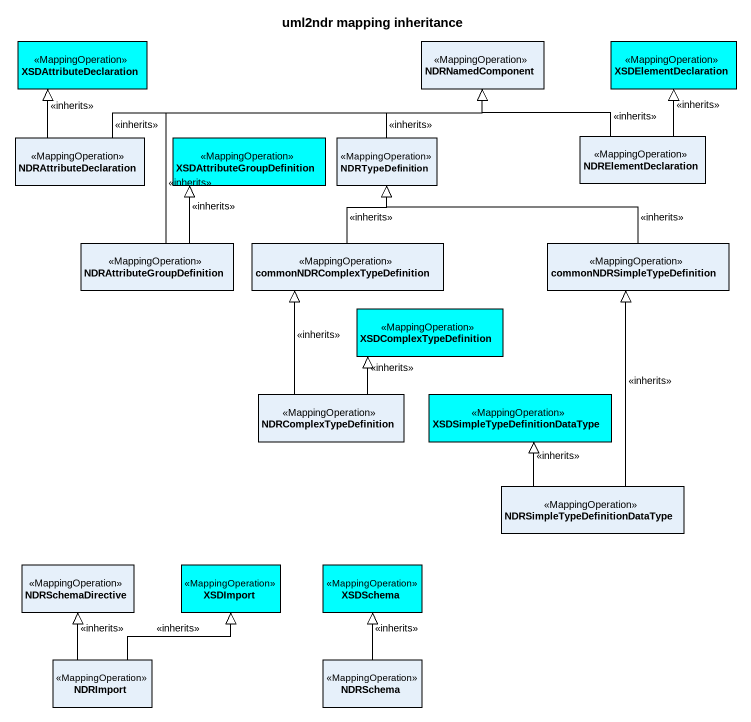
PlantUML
@startuml
title uml2ndr mapping inheritance
hide circle
hide empty members
class XSDAttributeDeclaration <<MappingOperation>> #00FFFF
class NDRNamedComponent <<MappingOperation>>
class XSDElementDeclaration <<MappingOperation>> #00FFFF
class NDRAttributeDeclaration <<MappingOperation>>
class XSDAttributeGroupDefinition <<MappingOperation>> #00FFFF
class NDRTypeDefinition <<MappingOperation>>
class NDRElementDeclaration <<MappingOperation>>
class NDRAttributeGroupDefinition <<MappingOperation>>
class "commonNDRComplexTypeDefinition" as commonNDRComplexTypeDefiniti <<MappingOperation>>
class "commonNDRSimpleTypeDefinition" as commonNDRSimpleTypeDefinitio <<MappingOperation>>
class XSDComplexTypeDefinition <<MappingOperation>> #00FFFF
class NDRComplexTypeDefinition <<MappingOperation>>
class "XSDSimpleTypeDefinitionDataType" as XSDSimpleTypeDefinitionDataT <<MappingOperation>> #00FFFF
class "NDRSimpleTypeDefinitionDataType" as NDRSimpleTypeDefinitionDataT <<MappingOperation>>
class NDRSchemaDirective <<MappingOperation>>
class XSDImport <<MappingOperation>> #00FFFF
class XSDSchema <<MappingOperation>> #00FFFF
class NDRImport <<MappingOperation>>
class NDRSchema <<MappingOperation>>
NDRAttributeDeclaration -up-|> XSDAttributeDeclaration : <<inherits>>
NDRAttributeDeclaration -right-|> NDRNamedComponent : <<inherits>>
NDRTypeDefinition -up-|> NDRNamedComponent : <<inherits>>
NDRElementDeclaration -left-|> NDRNamedComponent : <<inherits>>
NDRElementDeclaration -up-|> XSDElementDeclaration : <<inherits>>
NDRAttributeGroupDefinition -up-|> NDRNamedComponent : <<inherits>>
NDRAttributeGroupDefinition -up-|> XSDAttributeGroupDefinition : <<inherits>>
commonNDRComplexTypeDefiniti -up-|> NDRTypeDefinition : <<inherits>>
commonNDRSimpleTypeDefinitio -left-|> NDRTypeDefinition : <<inherits>>
NDRComplexTypeDefinition -up-|> commonNDRComplexTypeDefiniti : <<inherits>>
NDRComplexTypeDefinition -up-|> XSDComplexTypeDefinition : <<inherits>>
NDRSimpleTypeDefinitionDataT -up-|> commonNDRSimpleTypeDefinitio : <<inherits>>
NDRSimpleTypeDefinitionDataT -up-|> XSDSimpleTypeDefinitionDataT : <<inherits>>
NDRImport -up-|> NDRSchemaDirective : <<inherits>>
NDRImport -up-|> XSDImport : <<inherits>>
NDRSchema -up-|> XSDSchema : <<inherits>>
@enduml
